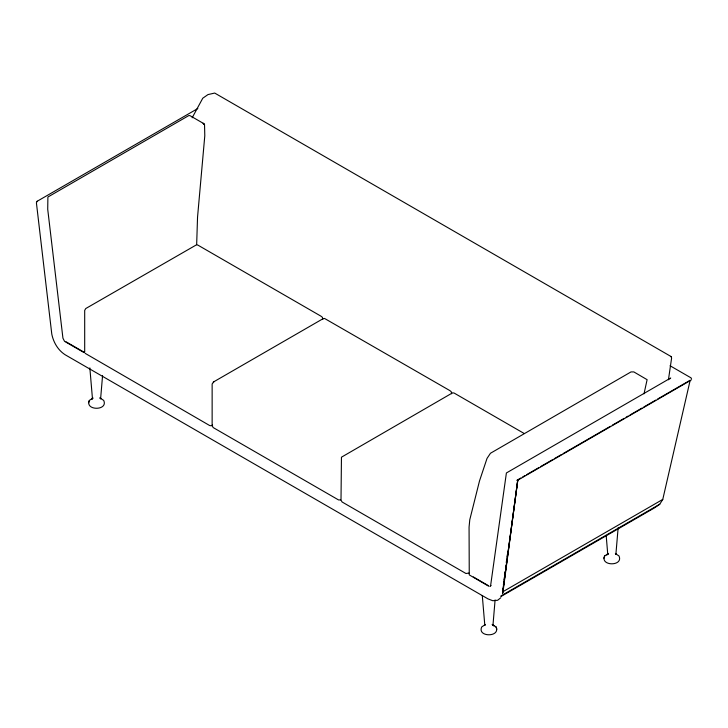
<?xml version="1.0" encoding="UTF-8"?>
<svg xmlns="http://www.w3.org/2000/svg" width="728" height="728" viewBox="0 0 728 728"><rect width="100%" height="100%" fill="white"/><g stroke="black" fill="none" stroke-linecap="round" stroke-linejoin="round"><path stroke-width="1.09" d="M102.557 375.648L100.61 398.826L100.437 397.907L100.873 398.771M495.095 599.945L492.956 625.343L492.774 624.424L494.012 625.953L492.774 624.97M618.127 527.855L615.888 554.363L615.715 553.444L616.161 554.317M502.648 590.817L502.939 588.561M503.376 585.185L503.667 582.928M504.095 579.543L504.386 577.286M504.822 573.91L505.114 571.653M505.541 568.268L505.833 566.011M506.269 562.635L506.561 560.378M506.988 556.993L507.28 554.736M502.857 592.965L517.717 480.216L502.502 593.375L517.89 479.707M500.946 596.523L654.454 507.898L659.759 504.222L662.771 499.417L690.18 380.234L657.684 398.999M644.016 393.821L647.11 379.679L633.842 371.917L631.012 371.917L490.472 453.253L487.023 458.413L479.506 480.935L469.778 519.746L469.069 527.099L469.251 574.893L488.534 586.122M668.431 379.807L671.607 358.076L671.08 356.547L214.705 93.057L207.981 94.585L202.766 98.216L192.156 117.79M100.082 398.043L103.704 400.409C108.472 410.883 84.612 410.883 89.38 400.409L93.002 398.043M615.36 553.58L618.991 555.946C623.75 566.42 599.899 566.42 604.659 555.946L608.28 553.58M88.579 402.711L89.38 400.409M603.867 558.249L604.659 555.946M484.548 625.288L484.994 624.424L484.812 625.343L482.282 595.513M669.669 379.015L670.024 378.396M213.996 381.672L212.139 383.965L212.139 425.734L213.204 427.573L338.529 499.927L340.649 499.927M491.009 585.512L490.563 585.976L506.397 472.963L670.725 377.987M37.283 201.21L36.4 202.739L51.788 334.079C53.444 342.36 58.013 350.223 65.229 354.809L487.997 598.889L492.774 600.727L497.643 600.272L500.828 597.715M92.647 398.453L91.41 399.435L92.647 397.907L92.474 398.826L89.844 367.886M36.928 201.41L197.834 108.517M213.204 382.127L323.141 318.655L324.551 318.454L449.795 390.554L451.205 391.673L451.651 393.766M212.585 425.07L211.166 425.789L209.664 425.534L85.13 353.326M516.835 480.325L520.775 478.05M522.74 476.913L524.715 475.775M526.681 474.638L538.502 467.813M540.467 466.675L552.288 459.85M554.263 458.713L561.151 454.727M563.126 453.589L610.401 426.299M612.375 425.161L624.196 418.336M626.162 417.199L628.137 416.061M630.102 414.924L641.923 408.099M643.889 406.961L655.71 400.136M517.362 480.425L691.072 380.134M468.896 573.054L465.975 573.509L342.069 501.974L341.004 500.136L341.45 457.193L452.625 392.801L454.126 393.056L524.051 433.424M502.502 591.946L662.771 499.417M500.91 595.932L659.759 504.222M607.844 553.908L608.553 553.498L606.697 554.982L607.935 553.444L607.753 554.363L606.197 535.617M489.771 586.331L490.299 586.122M485.349 624.56L481.718 626.926C476.958 637.4 500.809 637.4 496.05 626.926L492.419 624.56M670.06 365.756L691.072 377.887L691.6 379.215M66.121 341.841L84.339 352.361M473.337 576.949L488.534 585.721M83.456 352.252L64.528 341.332L62.936 338.165L47.72 209.282L47.893 197.024L188.789 115.579L189.853 115.579L203.121 123.232L204.532 124.661L204.796 135.745L197.543 217.144L196.66 244.635M99.818 397.961L100.519 398.371M492.155 624.478L492.865 624.888M670.816 356.392L671.525 357.002M496.05 626.926L496.842 629.22M322.786 319.374L322.431 317.326L320.93 316.152L197.816 245.072L196.396 244.872L85.749 308.545L84.694 310.383L84.694 352.152M204.177 124.261L203.121 123.232L204.532 124.661L204.177 124.261"/></g></svg>
